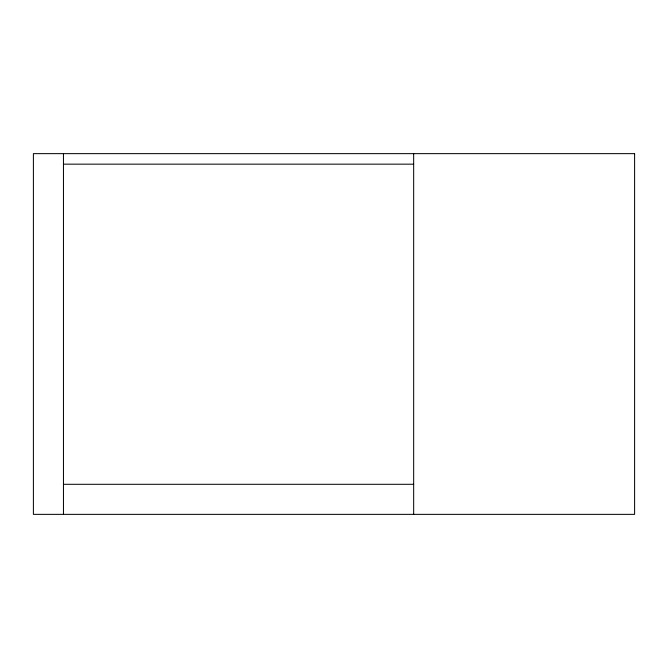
<?xml version="1.0" encoding="UTF-8"?>
<svg xmlns="http://www.w3.org/2000/svg" width="668" height="668" viewBox="0 0 668 668"><rect width="100%" height="100%" fill="white"/><g stroke="black" fill="none" stroke-linecap="round" stroke-linejoin="round"><path stroke-width="1" d="M63.46 164.161L413.659 164.161M63.46 484.3L413.659 484.3M413.659 153.64L413.659 514.36M63.46 153.64L63.46 514.36M634.6 153.64L33.4 153.64L33.4 514.36L634.6 514.36L634.6 153.64"/></g></svg>
